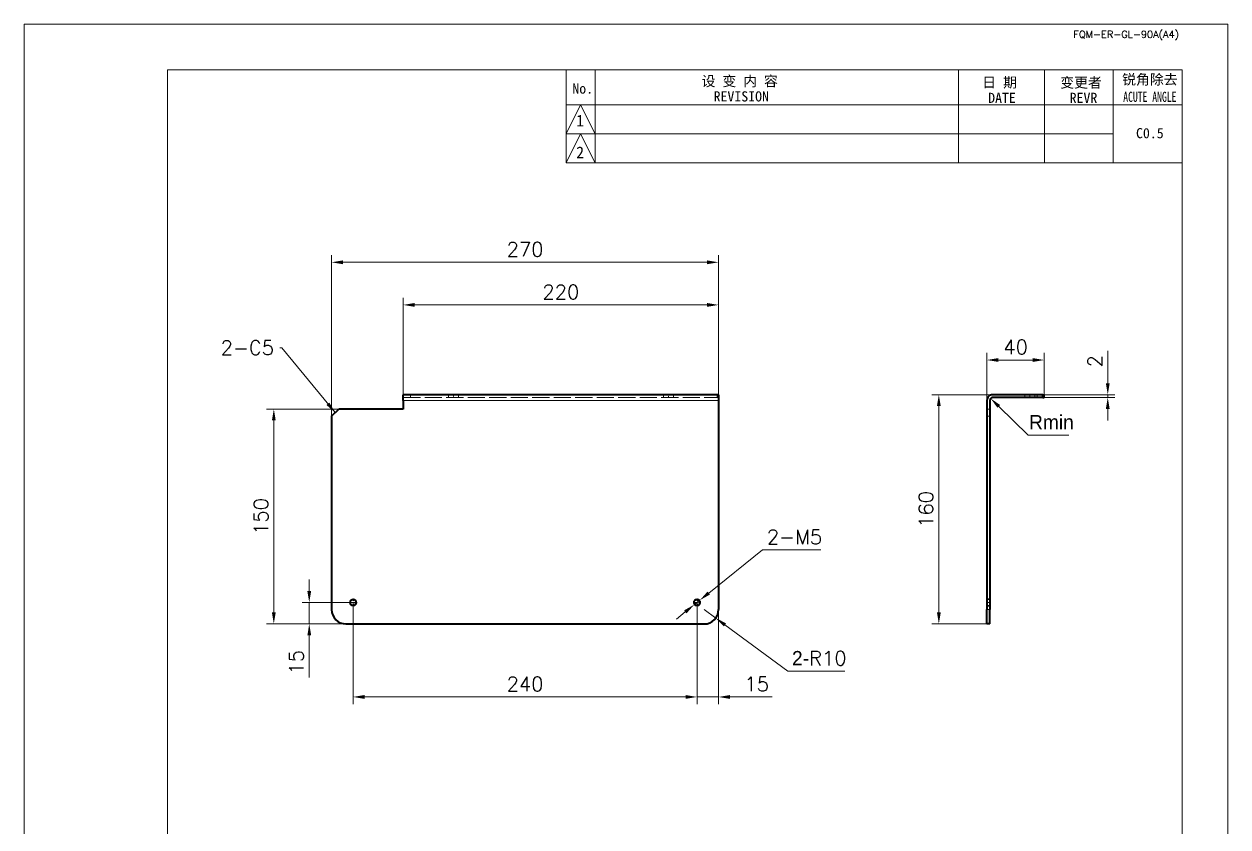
# Model space of a CAD drawing. Header units: millimetres. Extents: x -168473 to -148463, y 295526 to 306160.
# Drawn here: x -154311 to -153471, y 302979 to 303539 of the extents above; entities that cross this region are included whole.
import ezdxf
from ezdxf.enums import TextEntityAlignment as Align

# ---------------------------------------------------------------- set-up
doc = ezdxf.new("R2010")
doc.units = ezdxf.units.MM
for name, pattern in [('CENTER2', [28.575, 19.05, -3.175, 3.175, -3.175]), ('DASHDOT', [18.5, 12, -3, 0.5, -3]), ('DASHED', [15, 12, -3]), ('DASHED2', [9.525, 6.35, -3.175])]:
    doc.linetypes.add(name, pattern=pattern)
for name, color, linetype, lineweight in [('A4', 3, 'Continuous', 20), ('中心线', 2, 'CENTER2', 13), ('图框', 7, 'Continuous', 20), ('尺寸线', 3, 'Continuous', 13), ('虚线', 2, 'DASHED2', 25)]:
    doc.layers.add(name, color=color, linetype=linetype, lineweight=lineweight)
doc.styles.add('CH-1', font='')
doc.styles.get("Standard").update_dxf_attribs({"font": 'txt', "bigfont": 'gbcbig.shx'})
doc.styles.get('CH-1').set_extended_font_data('SimSun')
doc.dimstyles.new('副本04', dxfattribs={"dimscale": 4, "dimtxt": 2.5, "dimasz": 2, "dimexe": 1.25, "dimexo": 0, "dimgap": 1, "dimtad": 1, "dimdsep": 46, "dimtxsty": 'Standard', "dimcen": 0.25, "dimclrd": 3, "dimclre": 3, "dimclrt": 1, "dimadec": 1, "dimazin": 2, "dimtfac": 1, "dimtmove": 0, "dimatfit": 3, "dimfxl": 0, "dimtolj": 1, "dimlwd": -1, "dimlwe": -1, "dimarcsym": 0})
doc.dimstyles.new('副本04$3', dxfattribs={"dimscale": 4, "dimtxt": 2.5, "dimasz": 2, "dimexe": 1.25, "dimexo": 0, "dimgap": 1, "dimtad": 1, "dimtih": 1, "dimtoh": 1, "dimdsep": 46, "dimtxsty": 'Standard', "dimcen": 0.25, "dimclrd": 3, "dimclre": 3, "dimclrt": 1, "dimadec": 1, "dimazin": 2, "dimtfac": 1, "dimtmove": 0, "dimatfit": 3, "dimfxl": 0, "dimtolj": 1, "dimlwd": -1, "dimlwe": -1, "dimarcsym": 0})
doc.dimstyles.new('副本04$4', dxfattribs={"dimscale": 4, "dimtxt": 2.5, "dimasz": 2, "dimexe": 1.25, "dimexo": 0, "dimgap": 1, "dimtad": 1, "dimtoh": 1, "dimdsep": 46, "dimtxsty": 'Standard', "dimcen": 0.25, "dimclrd": 3, "dimclre": 3, "dimclrt": 1, "dimadec": 1, "dimazin": 2, "dimtfac": 1, "dimtmove": 0, "dimatfit": 3, "dimfxl": 0, "dimtolj": 1, "dimlwd": -1, "dimlwe": -1, "dimarcsym": 0})

# ---------------------------------------------------------------- blocks, each defined once
blk = doc.blocks.new('1比1 竖框')
at = {"layer": '图框'}
for p, q in [((0, 0), (0, 297)), ((0, 297), (210, 297)), ((178, 297), (202, 297)), ((210, 297), (210, 0)), ((25, 289), (202, 289)), ((25, 10), (25, 289)), ((25, 272.79), (25, 289)), ((94.55, 272.79), (94.55, 289)), ((99.62, 289), (99.62, 272.79)), ((163, 289), (163, 272.79)), ((163, 289), (163, 272.79)), ((163, 289), (163, 272.79)), ((163, 289), (163, 272.79)), ((163, 289), (163, 272.79)), ((178, 289), (178, 272.79)), ((178, 289), (178, 272.79)), ((178, 289), (178, 272.79)), ((178, 289), (178, 272.79)), ((178, 289), (178, 272.79)), ((178, 289), (202, 289)), ((178, 289), (202, 289)), ((178, 289), (202, 289)), ((178, 289), (202, 289)), ((202, 289), (178, 289)), ((190, 289), (190, 272.79)), ((190, 289), (190, 272.79)), ((190, 289), (190, 272.79)), ((190, 289), (190, 272.79)), ((190, 289), (190, 272.79)), ((202, 289), (202, 10)), ((94.55, 277.86), (97.09, 282.93)), ((94.55, 282.93), (190, 282.93)), ((94.55, 282.93), (190, 282.93)), ((94.55, 282.93), (190, 282.93)), ((94.55, 282.93), (190, 282.93)), ((97.09, 282.93), (99.62, 277.86)), ((190, 282.93), (202, 282.93)), ((190, 282.93), (202, 282.93)), ((190, 282.93), (202, 282.93)), ((190, 282.93), (202, 282.93)), ((94.55, 272.79), (97.09, 277.86)), ((94.55, 277.86), (190, 277.86)), ((94.55, 277.86), (190, 277.86)), ((94.55, 277.86), (190, 277.86)), ((94.55, 277.86), (190, 277.86)), ((97.09, 277.86), (99.62, 272.79)), ((94.55, 272.79), (202, 272.79)), ((202, 272.79), (94.55, 272.79)), ((94.55, 272.79), (202, 272.79)), ((94.55, 272.79), (202, 272.79))]:
    blk.add_line(p, q, dxfattribs=at)
at = {"layer": '图框', "style": 'CH-1'}
for s, height, p in [('设 变 内 容', 1.775, (124.84, 287.09)), ('日 期', 1.775, (170.17, 286.84)), ('变更者', 1.775, (184.38, 286.84)), ('锐角除去', 1.775, (196.38, 287.37)), ('No.', 1.775, (97.45, 285.73)), ('REVISION', 1.775, (125.11, 284.38)), ('DATE', 1.775, (170.59, 284.13)), ('REVR', 1.775, (184.8, 284.13)), ('1', 2.03, (97, 280.16)), ('C0.5', 1.775, (196.38, 277.97)), ('2', 2.03, (97, 274.61))]:
    blk.add_text(s, height=height, dxfattribs=at).set_placement(p, align=Align.MIDDLE)
at = {"layer": '图框', "style": 'CH-1', "width": 0.7}
blk.add_text('ACUTE ANGLE', height=1.7746, dxfattribs=at).set_placement((196.38, 284.31), align=Align.MIDDLE)
at = {"layer": '图框', "insert": (192.25, 295), "char_height": 1.25, "width": 39, "attachment_point": 5}
blk.add_mtext('{\\Ftxt,@extfont2|c134;FQM-ER-GL-90A(A4)}', dxfattribs=at)
blk = doc.blocks.new('*D7069')
at = {"layer": 'Defpoints', "color": 0}
for p in [(-153635.3, 303280.3), (-153672.85, 303120.3), (-153639.3, 303120.3)]:
    blk.add_point(p, dxfattribs=at)
at = {"layer": '尺寸线', "color": 3}
for p, q in [((-153635.3, 303280.3), (-153677.85, 303280.3)), ((-153672.85, 303272.3), (-153672.85, 303128.3)), ((-153639.3, 303120.3), (-153677.85, 303120.3))]:
    blk.add_line(p, q, dxfattribs=at)
for points in [[(-153674.18, 303272.3), (-153671.51, 303272.3), (-153672.85, 303280.3)], [(-153674.18, 303128.3), (-153671.51, 303128.3), (-153672.85, 303120.3)]]:
    blk.add_solid(points, dxfattribs=at)
at = {"layer": '尺寸线', "color": 1, "insert": (-153681.85, 303200.3), "char_height": 10, "attachment_point": 5, "rotation": 90}
blk.add_mtext('\\A1;160', dxfattribs=at)
blk = doc.blocks.new('*D7070')
at = {"layer": 'Defpoints', "color": 0}
for p in [(-153599.3, 303304.5), (-153639.3, 303276.3), (-153599.3, 303280.3)]:
    blk.add_point(p, dxfattribs=at)
at = {"layer": '尺寸线', "color": 3}
for p, q in [((-153639.3, 303276.3), (-153639.3, 303309.5)), ((-153599.3, 303280.3), (-153599.3, 303309.5)), ((-153631.3, 303304.5), (-153607.3, 303304.5))]:
    blk.add_line(p, q, dxfattribs=at)
for points in [[(-153631.3, 303305.83), (-153631.3, 303303.17), (-153639.3, 303304.5)], [(-153607.3, 303305.83), (-153607.3, 303303.17), (-153599.3, 303304.5)]]:
    blk.add_solid(points, dxfattribs=at)
at = {"layer": '尺寸线', "color": 1, "insert": (-153619.3, 303313.5), "char_height": 10, "attachment_point": 5}
blk.add_mtext('\\A1;40', dxfattribs=at)
blk = doc.blocks.new('*D7071')
at = {"layer": 'Defpoints', "color": 0}
for p in [(-153599.3, 303280.3), (-153599.3, 303278.3), (-153554.99, 303280.3)]:
    blk.add_point(p, dxfattribs=at)
at = {"layer": '尺寸线', "color": 3}
for p, q in [((-153554.99, 303288.3), (-153554.99, 303310.97)), ((-153599.3, 303280.3), (-153549.99, 303280.3)), ((-153599.3, 303278.3), (-153549.99, 303278.3)), ((-153554.99, 303278.3), (-153554.99, 303280.3)), ((-153554.99, 303270.3), (-153554.99, 303262.3))]:
    blk.add_line(p, q, dxfattribs=at)
for points in [[(-153556.32, 303288.3), (-153553.65, 303288.3), (-153554.99, 303280.3)], [(-153556.32, 303270.3), (-153553.65, 303270.3), (-153554.99, 303278.3)]]:
    blk.add_solid(points, dxfattribs=at)
at = {"layer": '尺寸线', "color": 1, "insert": (-153563.99, 303303.64), "char_height": 10, "attachment_point": 5, "rotation": 90}
blk.add_mtext('\\A1;2', dxfattribs=at)
blk = doc.blocks.new('*D7072')
at = {"layer": 'Defpoints', "color": 0}
for p in [(-153636.74, 303277.7), (-153635.3, 303276.3)]:
    blk.add_point(p, dxfattribs=at)
at = {"layer": '尺寸线', "color": 3}
for p, q in [((-153610.48, 303252.14), (-153631, 303272.12)), ((-153582.12, 303252.14), (-153610.48, 303252.14))]:
    blk.add_line(p, q, dxfattribs=at)
blk.add_solid([(-153630.07, 303273.07), (-153631.93, 303271.16), (-153636.74, 303277.7)], dxfattribs=at)
at = {"layer": '尺寸线', "color": 1, "insert": (-153594.3, 303261.14), "char_height": 10, "attachment_point": 5}
blk.add_mtext('\\A1;{\\Fg13f12d,@extfont2|c134;Rmin}', dxfattribs=at)
blk = doc.blocks.new('*D7073')
at = {"layer": 'Defpoints', "color": 0}
for p in [(-153826.59, 303342.96), (-154046.59, 303276.3), (-153826.59, 303280.3)]:
    blk.add_point(p, dxfattribs=at)
at = {"layer": '尺寸线', "color": 3}
for p, q in [((-154046.59, 303276.3), (-154046.59, 303347.96)), ((-154038.59, 303342.96), (-153834.59, 303342.96)), ((-153826.59, 303280.3), (-153826.59, 303347.96))]:
    blk.add_line(p, q, dxfattribs=at)
for points in [[(-154038.59, 303344.3), (-154038.59, 303341.63), (-154046.59, 303342.96)], [(-153834.59, 303344.3), (-153834.59, 303341.63), (-153826.59, 303342.96)]]:
    blk.add_solid(points, dxfattribs=at)
at = {"layer": '尺寸线', "color": 1, "insert": (-153936.59, 303351.96), "char_height": 10, "attachment_point": 5}
blk.add_mtext('\\A1;220', dxfattribs=at)
blk = doc.blocks.new('*D7074')
at = {"layer": 'Defpoints', "color": 0}
for p in [(-154096.59, 303372.7), (-153826.59, 303314.13), (-154096.59, 303265.3)]:
    blk.add_point(p, dxfattribs=at)
at = {"layer": '尺寸线', "color": 3}
for p, q in [((-154096.59, 303265.3), (-154096.59, 303377.7)), ((-153826.59, 303314.13), (-153826.59, 303377.7)), ((-153834.59, 303372.7), (-154088.59, 303372.7))]:
    blk.add_line(p, q, dxfattribs=at)
for points in [[(-154088.59, 303374.04), (-154088.59, 303371.37), (-154096.59, 303372.7)], [(-153834.59, 303374.04), (-153834.59, 303371.37), (-153826.59, 303372.7)]]:
    blk.add_solid(points, dxfattribs=at)
at = {"layer": '尺寸线', "color": 1, "insert": (-153961.59, 303381.7), "char_height": 10, "attachment_point": 5}
blk.add_mtext('\\A1;270', dxfattribs=at)
blk = doc.blocks.new('*D7075')
at = {"layer": 'Defpoints', "color": 0}
for p in [(-154069.09, 303270.3), (-154136.89, 303120.3), (-154077.37, 303120.3)]:
    blk.add_point(p, dxfattribs=at)
at = {"layer": '尺寸线', "color": 3}
for p, q in [((-154069.09, 303270.3), (-154141.89, 303270.3)), ((-154136.89, 303262.3), (-154136.89, 303128.3)), ((-154077.37, 303120.3), (-154141.89, 303120.3))]:
    blk.add_line(p, q, dxfattribs=at)
for points in [[(-154138.23, 303262.3), (-154135.56, 303262.3), (-154136.89, 303270.3)], [(-154138.23, 303128.3), (-154135.56, 303128.3), (-154136.89, 303120.3)]]:
    blk.add_solid(points, dxfattribs=at)
at = {"layer": '尺寸线', "color": 1, "insert": (-154145.89, 303195.3), "char_height": 10, "attachment_point": 5, "rotation": 90}
blk.add_mtext('\\A1;150', dxfattribs=at)
blk = doc.blocks.new('*D7076')
at = {"layer": 'Defpoints', "color": 0}
for p in [(-154084.28, 303135.3), (-154112.16, 303120.3), (-154104.63, 303120.3)]:
    blk.add_point(p, dxfattribs=at)
at = {"layer": '尺寸线', "color": 3}
for p, q in [((-154112.16, 303143.3), (-154112.16, 303151.3)), ((-154084.28, 303135.3), (-154117.16, 303135.3)), ((-154112.16, 303135.3), (-154112.16, 303120.3)), ((-154104.63, 303120.3), (-154117.16, 303120.3)), ((-154112.16, 303112.3), (-154112.16, 303082.97))]:
    blk.add_line(p, q, dxfattribs=at)
for points in [[(-154113.49, 303143.3), (-154110.83, 303143.3), (-154112.16, 303135.3)], [(-154113.49, 303112.3), (-154110.83, 303112.3), (-154112.16, 303120.3)]]:
    blk.add_solid(points, dxfattribs=at)
at = {"layer": '尺寸线', "color": 1, "insert": (-154121.16, 303093.64), "char_height": 10, "attachment_point": 5, "rotation": 90}
blk.add_mtext('\\A1;15', dxfattribs=at)
blk = doc.blocks.new('*D7077')
at = {"layer": 'Defpoints', "color": 0}
for p in [(-154081.59, 303132.61), (-153841.59, 303132.61), (-153841.59, 303069.36)]:
    blk.add_point(p, dxfattribs=at)
at = {"layer": '尺寸线', "color": 3}
for p, q in [((-154081.59, 303132.61), (-154081.59, 303064.36)), ((-153841.59, 303132.61), (-153841.59, 303064.36)), ((-154073.59, 303069.36), (-153849.59, 303069.36))]:
    blk.add_line(p, q, dxfattribs=at)
for points in [[(-154073.59, 303070.69), (-154073.59, 303068.02), (-154081.59, 303069.36)], [(-153849.59, 303070.69), (-153849.59, 303068.02), (-153841.59, 303069.36)]]:
    blk.add_solid(points, dxfattribs=at)
at = {"layer": '尺寸线', "color": 1, "insert": (-153961.59, 303078.36), "char_height": 10, "attachment_point": 5}
blk.add_mtext('\\A1;240', dxfattribs=at)
blk = doc.blocks.new('*D7078')
at = {"layer": 'Defpoints', "color": 0}
for p in [(-153826.59, 303144.6), (-153841.59, 303098.49), (-153826.59, 303069.36)]:
    blk.add_point(p, dxfattribs=at)
at = {"layer": '尺寸线', "color": 3}
for p, q in [((-153826.59, 303144.6), (-153826.59, 303064.36)), ((-153841.59, 303098.49), (-153841.59, 303064.36)), ((-153849.59, 303069.36), (-153857.59, 303069.36)), ((-153841.59, 303069.36), (-153826.59, 303069.36)), ((-153818.59, 303069.36), (-153789.25, 303069.36))]:
    blk.add_line(p, q, dxfattribs=at)
for points in [[(-153849.59, 303070.69), (-153849.59, 303068.02), (-153841.59, 303069.36)], [(-153818.59, 303070.69), (-153818.59, 303068.02), (-153826.59, 303069.36)]]:
    blk.add_solid(points, dxfattribs=at)
at = {"layer": '尺寸线', "color": 1, "insert": (-153799.92, 303078.36), "char_height": 10, "attachment_point": 5}
blk.add_mtext('\\A1;15', dxfattribs=at)
blk = doc.blocks.new('*D7079')
at = {"layer": 'Defpoints', "color": 0}
for p in [(-153836.59, 303130.3), (-153828.52, 303124.39)]:
    blk.add_point(p, dxfattribs=at)
at = {"layer": '尺寸线', "color": 3}
for p, q in [((-153836.59, 303130.3), (-153828.52, 303124.39)), ((-153778.11, 303087.42), (-153822.07, 303119.66)), ((-153738.45, 303087.42), (-153778.11, 303087.42))]:
    blk.add_line(p, q, dxfattribs=at)
blk.add_solid([(-153821.28, 303120.73), (-153822.86, 303118.58), (-153828.52, 303124.39)], dxfattribs=at)
at = {"layer": '尺寸线', "color": 1, "insert": (-153756.28, 303096.42), "char_height": 10, "attachment_point": 5}
blk.add_mtext('\\A1;{\\Fg13f12d,@extfont2|c134;2-}R10', dxfattribs=at)
blk = doc.blocks.new('*D7080')
at = {"layer": 'Defpoints', "color": 0}
for p in [(-153843.54, 303133.74), (-153839.64, 303136.87)]:
    blk.add_point(p, dxfattribs=at)
at = {"layer": '尺寸线', "color": 3}
for p, q in [((-153795.92, 303172.03), (-153833.41, 303141.88)), ((-153755.25, 303172.03), (-153795.92, 303172.03)), ((-153843.54, 303133.74), (-153839.64, 303136.87)), ((-153849.77, 303128.72), (-153856, 303123.71))]:
    blk.add_line(p, q, dxfattribs=at)
for points in [[(-153834.24, 303142.92), (-153832.57, 303140.84), (-153839.64, 303136.87)], [(-153850.61, 303129.76), (-153848.93, 303127.68), (-153843.54, 303133.74)]]:
    blk.add_solid(points, dxfattribs=at)
at = {"layer": '尺寸线', "color": 1, "insert": (-153773.58, 303181.03), "char_height": 10, "attachment_point": 5}
blk.add_mtext('\\A1;2-M5', dxfattribs=at)

msp = doc.modelspace()

# ---------------------------------------------------------------- linework, layer by layer
at = {"color": 7, "lineweight": 35}
for p, q in [((-153826.588, 303280.302, 1000.322), (-154046.588, 303280.302, 1000.322)), ((-154046.588, 303276.302, 1000.322), (-154046.588, 303280.302, 1000.322)), ((-154046.588, 303276.302, 1000.322), (-154046.588, 303270.302, 1000.322)), ((-153826.588, 303280.302, 1000.322), (-153826.588, 303276.302, 1000.322)), ((-153826.588, 303276.302, 1000.322), (-153826.588, 303130.302, 1000.322)), ((-153639.302, 303276.302, 1000.322), (-153639.302, 303130.302, 1000.322)), ((-153637.302, 303276.302, 1000.322), (-153637.302, 303130.302, 1000.322)), ((-153600.302, 303280.302, 1000.322), (-153635.302, 303280.302, 1000.322)), ((-153600.302, 303278.302, 1000.322), (-153635.302, 303278.302, 1000.322)), ((-153600.302, 303280.302, 1000.322), (-153599.302, 303280.302, 1000.322)), ((-153600.302, 303278.302, 1000.322), (-153600.302, 303280.302, 1000.322)), ((-153600.302, 303278.302, 1000.322), (-153599.302, 303278.302, 1000.322)), ((-153599.302, 303278.302, 1000.322), (-153599.302, 303280.302, 1000.322)), ((-154096.588, 303265.302, 1000.322), (-154091.588, 303270.302, 1000.322)), ((-154096.588, 303265.302, 1000.322), (-154096.588, 303130.302, 1000.322)), ((-154046.588, 303270.302, 1000.322), (-154091.588, 303270.302, 1000.322)), ((-153639.302, 303120.302, 1000.322), (-153639.302, 303130.302, 1000.322)), ((-153637.302, 303120.302, 1000.322), (-153637.302, 303130.302, 1000.322)), ((-154086.588, 303120.302, 1000.322), (-153836.588, 303120.302, 1000.322)), ((-153637.302, 303120.302, 1000.322), (-153639.302, 303120.302, 1000.322))]:
    msp.add_line(p, q, dxfattribs=at)
at = {"color": 7, "lineweight": 13}
for p, q in [((-153826.588, 303276.302, 1000.322), (-154046.588, 303276.302, 1000.322)), ((-153637.302, 303130.302, 1000.322), (-153639.302, 303130.302, 1000.322))]:
    msp.add_line(p, q, dxfattribs=at)
for centre in [(-154081.588, 303135.302, 1000.322), (-153841.588, 303135.302, 1000.322)]:
    msp.add_circle(centre, 2.5, dxfattribs=at)
at = {"color": 7, "lineweight": 35}
for centre in [(-154081.588, 303135.302, 1000.322), (-153841.588, 303135.302, 1000.322)]:
    msp.add_circle(centre, 2.067, dxfattribs=at)
for centre, radius, start, end in [((-153635.302, 303276.302, 1000.322), 4, 90.000003, 180.000005), ((-153635.302, 303276.302, 1000.322), 2, 90.000003, 180.000005), ((-154086.588, 303130.302, 1000.322), 10, 180.000005, 269.999997), ((-153836.588, 303130.302, 1000.322), 10, 269.999997, 0)]:
    msp.add_arc(centre, radius, start, end, dxfattribs=at)
at = {"layer": 'A4', "elevation": 1000.322}
msp.add_lwpolyline([(-154311.147, 303538.954), (-153471.147, 303538.954), (-153471.147, 302350.954), (-154311.147, 302350.954)], close=True, dxfattribs=at)
at = {"layer": '中心线', "color": 2, "linetype": 'DASHDOT', "lineweight": 13, "ltscale": 0.059998}
msp.add_line((-154011.588, 303278.102, 1000.322), (-154011.588, 303280.502, 1000.322), dxfattribs=at)
at = {"layer": '中心线', "color": 2, "linetype": 'DASHDOT', "lineweight": 13, "ltscale": 0.06001}
for p, q in [((-153861.588, 303280.502, 1000.322), (-153861.588, 303278.101, 1000.322)), ((-153609.302, 303278.101, 1000.322), (-153609.302, 303280.502, 1000.322))]:
    msp.add_line(p, q, dxfattribs=at)
at = {"layer": '中心线', "color": 2, "linetype": 'DASHDOT', "lineweight": 13, "ltscale": 0.134375}
for p, q in [((-154078.9, 303135.302, 1000.322), (-154084.275, 303135.302, 1000.322)), ((-153838.9, 303135.302, 1000.322), (-153844.275, 303135.302, 1000.322))]:
    msp.add_line(p, q, dxfattribs=at)
at = {"layer": '中心线', "color": 2, "linetype": 'DASHDOT', "lineweight": 13, "ltscale": 0.134351}
for p, q in [((-154081.588, 303137.989, 1000.322), (-154081.588, 303132.615, 1000.322)), ((-153841.588, 303137.989, 1000.322), (-153841.588, 303132.615, 1000.322))]:
    msp.add_line(p, q, dxfattribs=at)
at = {"layer": '中心线', "color": 2, "linetype": 'DASHDOT', "lineweight": 13, "ltscale": 0.059961}
msp.add_line((-153639.502, 303135.302, 1000.322), (-153637.103, 303135.302, 1000.322), dxfattribs=at)
at = {"layer": '虚线', "color": 1, "linetype": 'DASHED', "lineweight": 13}
for p, q in [((-154046.588, 303278.302, 1000.322), (-153826.588, 303278.302, 1000.322)), ((-154046.588, 303276.302, 1000.322), (-153826.588, 303276.302, 1000.322))]:
    msp.add_line(p, q, dxfattribs=at)
at = {"layer": '虚线', "color": 1, "linetype": 'DASHED', "lineweight": 13, "ltscale": 0.05}
for p, q in [((-154041.588, 303280.302, 1000.322), (-154041.588, 303278.302, 1000.322)), ((-154015.088, 303280.302, 1000.322), (-154015.088, 303278.302, 1000.322)), ((-154008.088, 303280.302, 1000.322), (-154008.088, 303278.302, 1000.322)), ((-153865.088, 303278.302, 1000.322), (-153865.088, 303280.302, 1000.322)), ((-153858.088, 303278.302, 1000.322), (-153858.088, 303280.302, 1000.322)), ((-153827.588, 303278.302, 1000.322), (-153827.588, 303280.302, 1000.322)), ((-153612.802, 303278.302, 1000.322), (-153612.802, 303280.302, 1000.322)), ((-153612.802, 303280.302, 1000.322), (-153612.802, 303278.302, 1000.322)), ((-153605.802, 303278.302, 1000.322), (-153605.802, 303280.302, 1000.322)), ((-153605.802, 303280.302, 1000.322), (-153605.802, 303278.302, 1000.322)), ((-153604.302, 303280.302, 1000.322), (-153604.302, 303278.302, 1000.322)), ((-153639.302, 303270.302, 1000.322), (-153637.302, 303270.302, 1000.322)), ((-153639.302, 303265.302, 1000.322), (-153637.302, 303265.302, 1000.322)), ((-153639.302, 303137.802, 1000.322), (-153637.302, 303137.802, 1000.322)), ((-153639.302, 303137.802, 1000.322), (-153637.302, 303137.802, 1000.322)), ((-153639.302, 303137.369, 1000.322), (-153637.302, 303137.369, 1000.322)), ((-153639.302, 303137.369, 1000.322), (-153637.302, 303137.369, 1000.322)), ((-153639.302, 303133.235, 1000.322), (-153637.302, 303133.235, 1000.322)), ((-153639.302, 303133.235, 1000.322), (-153637.302, 303133.235, 1000.322)), ((-153639.302, 303132.802, 1000.322), (-153637.302, 303132.802, 1000.322)), ((-153639.302, 303132.802, 1000.322), (-153637.302, 303132.802, 1000.322)), ((-153639.302, 303130.302, 1000.322), (-153637.302, 303130.302, 1000.322))]:
    msp.add_line(p, q, dxfattribs=at)

# ---------------------------------------------------------------- block references
at = {"layer": '图框', "xscale": 4, "yscale": 4, "zscale": 4}
msp.add_blockref('1比1 竖框', (-154311.147, 302350.954, 1000.322), dxfattribs=at)

# ---------------------------------------------------------------- texts
at = {"layer": '尺寸线', "color": 1, "insert": (-154136.711, 303308.092, 1000.322), "char_height": 10, "width": 500, "attachment_point": 9}
msp.add_mtext('\\A1;2-C5', dxfattribs=at)

# ---------------------------------------------------------------- dimensions: what is measured, and where the dimension line sits
at = {"layer": '尺寸线'}
for base, p1, p2, picture, middle in [((-154096.588, 303372.705, 1000.322), (-153826.588, 303314.132, 1000.322), (-154096.588, 303265.302, 1000.322), '*D7074', (-153961.588, 303381.705, 1000.322)), ((-153826.588, 303342.963, 1000.322), (-154046.588, 303276.302, 1000.322), (-153826.588, 303280.302, 1000.322), '*D7073', (-153936.588, 303351.963, 1000.322)), ((-153599.302, 303304.499, 1000.322), (-153639.302, 303276.302, 1000.322), (-153599.302, 303280.302, 1000.322), '*D7070', (-153619.302, 303313.499, 1000.322)), ((-153826.588, 303069.357, 1000.322), (-153841.588, 303098.486, 1000.322), (-153826.588, 303144.605, 1000.322), '*D7078', (-153799.921, 303078.357, 1000.322)), ((-153841.588, 303069.357, 1000.322), (-154081.588, 303132.615, 1000.322), (-153841.588, 303132.615, 1000.322), '*D7077', (-153961.588, 303078.357, 1000.322))]:
    dim = msp.add_linear_dim(base=base, p1=p1, p2=p2, dimstyle='副本04', dxfattribs=at)
    dim.commit()
    dim.dimension.update_dxf_attribs({"geometry": picture, "text_midpoint": middle})
for base, p1, p2, picture, middle in [((-153554.987, 303280.302, 1000.322), (-153599.302, 303278.302, 1000.322), (-153599.302, 303280.302, 1000.322), '*D7071', (-153563.987, 303303.635, 1000.322)), ((-153672.846, 303120.302, 1000.322), (-153635.302, 303280.302, 1000.322), (-153639.302, 303120.302, 1000.322), '*D7069', (-153681.846, 303200.302, 1000.322)), ((-154136.895, 303120.302, 1000.322), (-154069.088, 303270.302, 1000.322), (-154077.373, 303120.302, 1000.322), '*D7075', (-154145.895, 303195.302, 1000.322)), ((-154112.16, 303120.302, 1000.322), (-154084.275, 303135.302, 1000.322), (-154104.63, 303120.302, 1000.322), '*D7076', (-154121.16, 303093.635, 1000.322))]:
    dim = msp.add_linear_dim(base=base, p1=p1, p2=p2, angle=90, dimstyle='副本04', dxfattribs=at)
    dim.commit()
    dim.dimension.update_dxf_attribs({"geometry": picture, "text_midpoint": middle})
dim = msp.add_radius_dim(center=(-153635.302, 303276.302, 1000.322), mpoint=(-153636.736, 303277.697, 1000.322), text='{\\Fg13f12d,@extfont2|c134;Rmin}', dimstyle='副本04$4', override={"dimtmove": 1}, dxfattribs=at)
dim.commit()
dim.dimension.update_dxf_attribs({"geometry": '*D7072', "text_midpoint": (-153610.479, 303252.143, 1000.322), "dimtype": 164})
dim = msp.add_diameter_dim_2p(p1=(-153843.536, 303133.735, 1000.322), p2=(-153839.639, 303136.869, 1000.322), dimstyle='副本04$3', override={"dimpost": '2-M<>'}, dxfattribs=at)
dim.commit()
dim.dimension.update_dxf_attribs({"geometry": '*D7080', "text_midpoint": (-153773.584, 303172.029, 1000.322), "dimtype": 163})
dim = msp.add_radius_dim(center=(-153836.588, 303130.302, 1000.322), mpoint=(-153828.524, 303124.388, 1000.322), text='{\\Fg13f12d,@extfont2|c134;2-}<>', dimstyle='副本04$4', dxfattribs=at)
dim.commit()
dim.dimension.update_dxf_attribs({"geometry": '*D7079', "text_midpoint": (-153756.282, 303087.416, 1000.322), "dimtype": 164})

# ---------------------------------------------------------------- leaders
at = {"layer": '尺寸线', "annotation_type": 0, "has_hookline": 1, "hookline_direction": 1, "text_width": 36.667}
msp.add_leader([(-154094.088, 303267.802, 1000.322), (-154131.397, 303313.092, 1000.322), (-154132.711, 303313.092, 1000.322)], dimstyle='副本04', override={"dimgap": 1, "dimtad": 0}, dxfattribs=at)

doc.saveas('drawing.dxf')
